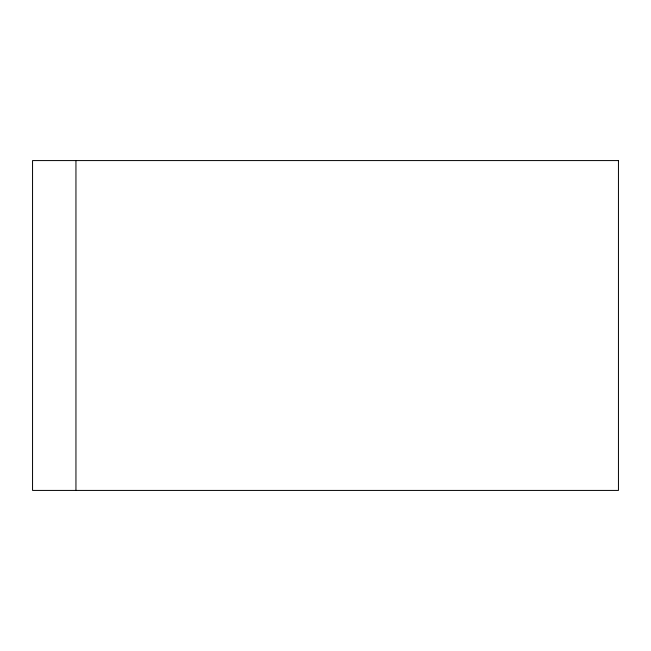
<?xml version="1.0" encoding="UTF-8"?>
<svg xmlns="http://www.w3.org/2000/svg" width="651" height="651" viewBox="0 0 651 651"><rect width="100%" height="100%" fill="white"/><g stroke="black" fill="none" stroke-linecap="round" stroke-linejoin="round"><path stroke-width="0.98" d="M75.947 160.577L75.947 490.423M618.45 160.577L32.55 160.577L32.55 490.423L618.45 490.423L618.45 160.577"/></g></svg>
